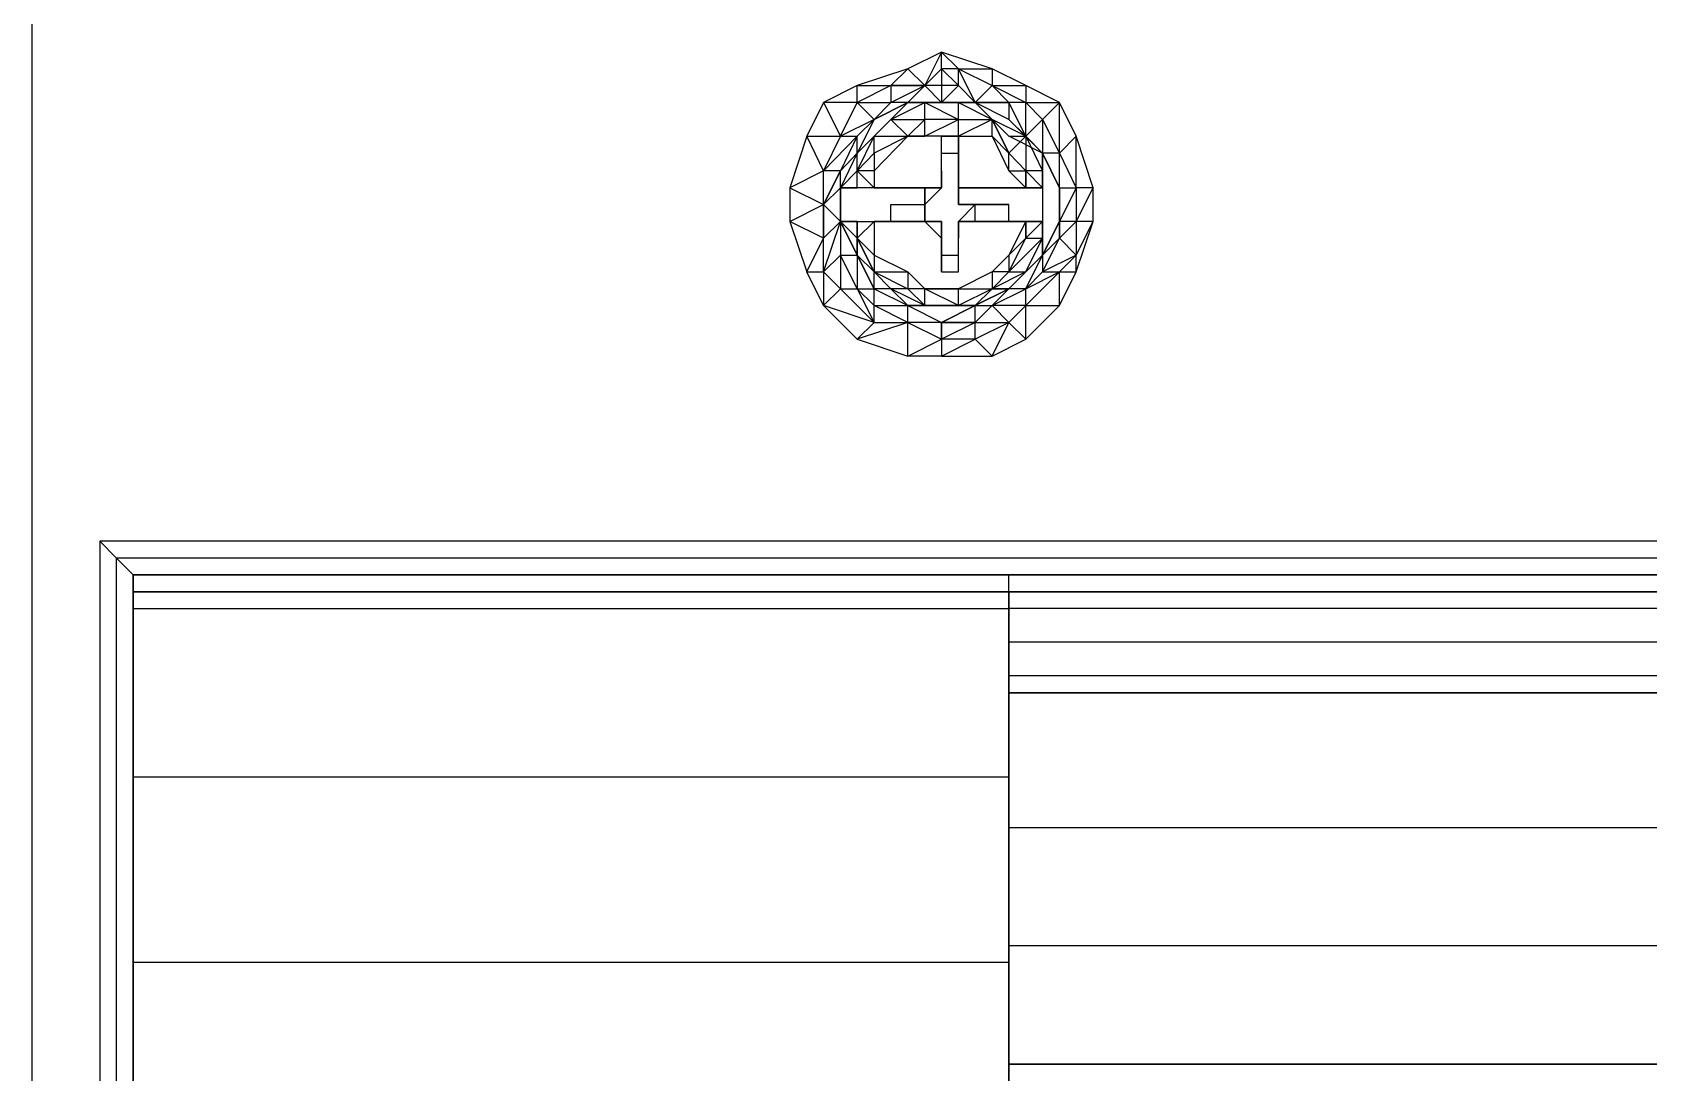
# Model space of a CAD drawing. Extents: x 0 to 75, y 0 to 130.
# Drawn here: x 0 to 44.04, y 76.47 to 104.82 of the extents above; entities that cross this region are included whole.
import ezdxf

# ---------------------------------------------------------------- set-up
doc = ezdxf.new("R2010")
doc.units = 0

# ---------------------------------------------------------------- blocks, each defined once
blk = doc.blocks.new('ezc100-1')
at = {"extrusion": (0, -2e-16, -1)}
for p, q in [((-23754.487, 27657.754), (-23754.487, 27740.903)), ((-23754.487, 27657.754), (-23754.487, 27740.903)), ((-23729.713, 27738.609), (-23730.63, 27738.15)), ((-23729.713, 27738.609), (-23730.171, 27737.692)), ((-23729.713, 27738.15), (-23729.713, 27738.609)), ((-23729.713, 27738.609), (-23729.254, 27738.15)), ((-23728.336, 27738.15), (-23729.713, 27738.609)), ((-23730.63, 27738.15), (-23732.007, 27737.692)), ((-23730.63, 27738.15), (-23731.089, 27737.692)), ((-23730.171, 27737.692), (-23730.63, 27738.15)), ((-23730.171, 27737.692), (-23729.713, 27738.15)), ((-23729.713, 27738.15), (-23730.171, 27737.692)), ((-23729.254, 27737.692), (-23729.713, 27738.15)), ((-23729.713, 27738.15), (-23729.713, 27737.692)), ((-23729.254, 27738.15), (-23729.713, 27738.15)), ((-23729.254, 27737.692), (-23729.254, 27738.15)), ((-23729.254, 27738.15), (-23728.336, 27738.15)), ((-23729.254, 27738.15), (-23728.336, 27737.692)), ((-23728.795, 27737.233), (-23729.254, 27738.15)), ((-23728.336, 27738.15), (-23728.336, 27737.692)), ((-23727.419, 27737.692), (-23728.336, 27738.15)), ((-23732.007, 27737.692), (-23732.924, 27737.233)), ((-23732.007, 27737.233), (-23732.007, 27737.692)), ((-23732.007, 27737.692), (-23731.089, 27737.692)), ((-23731.089, 27737.692), (-23732.007, 27737.233)), ((-23731.089, 27737.692), (-23730.171, 27737.692)), ((-23730.171, 27737.692), (-23731.089, 27737.692)), ((-23731.089, 27737.692), (-23731.089, 27737.233)), ((-23731.089, 27737.233), (-23730.171, 27737.692)), ((-23730.171, 27737.692), (-23730.63, 27737.233)), ((-23729.713, 27737.692), (-23730.171, 27737.692)), ((-23730.171, 27737.692), (-23729.713, 27737.233)), ((-23729.713, 27737.692), (-23729.713, 27737.233)), ((-23729.713, 27737.233), (-23729.254, 27737.692)), ((-23729.254, 27737.692), (-23729.713, 27737.692)), ((-23728.795, 27737.233), (-23729.254, 27737.692)), ((-23728.336, 27737.692), (-23728.795, 27737.233)), ((-23728.336, 27737.692), (-23727.419, 27737.692)), ((-23727.878, 27737.233), (-23728.336, 27737.692)), ((-23728.336, 27737.692), (-23727.419, 27737.233)), ((-23727.419, 27737.692), (-23727.419, 27737.233)), ((-23726.501, 27737.233), (-23727.419, 27737.692)), ((-23732.924, 27737.233), (-23733.383, 27736.315)), ((-23732.007, 27737.233), (-23732.924, 27737.233)), ((-23732.924, 27737.233), (-23732.465, 27736.315)), ((-23732.465, 27736.315), (-23732.007, 27737.233)), ((-23731.548, 27736.774), (-23732.007, 27737.233)), ((-23732.007, 27737.233), (-23731.089, 27737.233)), ((-23731.548, 27736.315), (-23730.63, 27737.233)), ((-23731.089, 27737.233), (-23731.548, 27736.774)), ((-23731.548, 27736.774), (-23730.63, 27737.233)), ((-23731.089, 27737.233), (-23731.548, 27736.774)), ((-23730.63, 27737.233), (-23731.548, 27736.774)), ((-23731.089, 27736.774), (-23730.171, 27737.233)), ((-23730.63, 27737.233), (-23731.089, 27736.774)), ((-23730.63, 27737.233), (-23731.089, 27736.774)), ((-23730.63, 27737.233), (-23731.089, 27737.233)), ((-23730.171, 27737.233), (-23730.63, 27737.233)), ((-23730.171, 27737.233), (-23730.63, 27737.233)), ((-23730.63, 27737.233), (-23729.713, 27737.233)), ((-23730.63, 27737.233), (-23729.713, 27737.233)), ((-23729.713, 27737.233), (-23730.63, 27737.233)), ((-23730.171, 27737.233), (-23729.254, 27736.774)), ((-23730.171, 27736.774), (-23730.171, 27737.233)), ((-23729.713, 27737.233), (-23730.171, 27737.233)), ((-23730.171, 27737.233), (-23729.254, 27737.233)), ((-23729.713, 27737.233), (-23730.171, 27737.233)), ((-23729.254, 27737.233), (-23729.713, 27737.233)), ((-23728.795, 27737.233), (-23729.713, 27737.233)), ((-23729.713, 27737.233), (-23729.254, 27737.233)), ((-23729.713, 27737.233), (-23728.795, 27737.233)), ((-23729.713, 27737.233), (-23728.795, 27737.233)), ((-23728.795, 27737.233), (-23729.713, 27737.233)), ((-23729.713, 27737.233), (-23729.713, 27737.233)), ((-23729.254, 27736.774), (-23729.254, 27737.233)), ((-23729.254, 27737.233), (-23728.336, 27736.774)), ((-23728.795, 27737.233), (-23729.254, 27737.233)), ((-23729.254, 27737.233), (-23728.336, 27736.774)), ((-23729.254, 27737.233), (-23728.795, 27737.233)), ((-23728.336, 27736.774), (-23728.795, 27737.233)), ((-23728.336, 27736.774), (-23728.795, 27737.233)), ((-23728.795, 27737.233), (-23727.878, 27736.315)), ((-23727.878, 27736.774), (-23728.795, 27737.233)), ((-23727.878, 27736.774), (-23728.795, 27737.233)), ((-23728.795, 27737.233), (-23727.878, 27737.233)), ((-23727.878, 27737.233), (-23728.795, 27737.233)), ((-23727.419, 27736.315), (-23727.878, 27737.233)), ((-23727.419, 27737.233), (-23727.878, 27737.233)), ((-23727.878, 27737.233), (-23727.878, 27736.774)), ((-23727.419, 27737.233), (-23726.501, 27737.233)), ((-23727.419, 27736.315), (-23727.419, 27737.233)), ((-23727.419, 27737.233), (-23726.96, 27736.774)), ((-23726.501, 27737.233), (-23726.96, 27736.774)), ((-23726.501, 27735.856), (-23726.501, 27737.233)), ((-23726.042, 27736.315), (-23726.501, 27737.233)), ((-23731.548, 27736.774), (-23732.465, 27736.315)), ((-23731.548, 27736.774), (-23732.007, 27735.856)), ((-23732.007, 27736.315), (-23731.548, 27736.774)), ((-23731.548, 27736.774), (-23732.007, 27735.856)), ((-23731.548, 27736.315), (-23731.089, 27736.774)), ((-23731.089, 27736.774), (-23731.548, 27736.315)), ((-23731.548, 27736.315), (-23731.089, 27736.774)), ((-23730.63, 27736.315), (-23731.089, 27736.774)), ((-23731.089, 27736.774), (-23730.171, 27736.774)), ((-23730.171, 27736.774), (-23730.63, 27736.315)), ((-23730.171, 27736.315), (-23730.171, 27736.774)), ((-23730.171, 27736.315), (-23729.254, 27736.774)), ((-23729.254, 27736.774), (-23730.171, 27736.774)), ((-23729.254, 27736.774), (-23728.336, 27736.774)), ((-23729.254, 27736.315), (-23729.254, 27736.774)), ((-23728.336, 27736.774), (-23729.254, 27736.315)), ((-23727.419, 27736.315), (-23728.336, 27736.774)), ((-23728.336, 27736.774), (-23727.878, 27736.315)), ((-23728.336, 27736.315), (-23728.336, 27736.774)), ((-23728.336, 27736.774), (-23727.878, 27735.856)), ((-23727.878, 27735.856), (-23728.336, 27736.774)), ((-23727.878, 27736.315), (-23728.336, 27736.774)), ((-23726.96, 27735.856), (-23727.878, 27736.774)), ((-23726.96, 27735.856), (-23727.878, 27736.774)), ((-23727.878, 27736.774), (-23727.419, 27736.315)), ((-23726.96, 27736.774), (-23727.419, 27736.315)), ((-23726.96, 27736.774), (-23726.501, 27735.856)), ((-23726.96, 27736.774), (-23726.96, 27735.856)), ((-23733.383, 27736.315), (-23733.842, 27734.912)), ((-23732.924, 27735.371), (-23733.383, 27736.315)), ((-23733.383, 27736.315), (-23732.465, 27736.315)), ((-23732.465, 27736.315), (-23732.924, 27735.371)), ((-23732.924, 27735.371), (-23732.007, 27736.315)), ((-23732.007, 27736.315), (-23732.465, 27735.371)), ((-23732.465, 27736.315), (-23732.465, 27736.315)), ((-23732.465, 27736.315), (-23732.007, 27736.315)), ((-23732.007, 27735.371), (-23731.548, 27736.315)), ((-23731.548, 27736.315), (-23732.007, 27735.856)), ((-23732.007, 27735.856), (-23731.548, 27736.315)), ((-23732.007, 27735.856), (-23732.007, 27736.315)), ((-23730.63, 27736.315), (-23731.548, 27735.856)), ((-23731.548, 27735.856), (-23731.548, 27736.315)), ((-23731.548, 27736.315), (-23730.63, 27736.315)), ((-23730.63, 27736.315), (-23731.548, 27735.371)), ((-23730.63, 27736.315), (-23730.171, 27736.315)), ((-23730.171, 27736.315), (-23730.63, 27736.315)), ((-23729.254, 27736.315), (-23730.171, 27736.315)), ((-23729.713, 27735.856), (-23729.713, 27736.315)), ((-23729.713, 27735.371), (-23729.713, 27736.315)), ((-23729.713, 27736.315), (-23729.254, 27736.315)), ((-23729.254, 27736.315), (-23729.254, 27735.371)), ((-23729.254, 27735.856), (-23729.254, 27736.315)), ((-23729.254, 27736.315), (-23728.336, 27736.315)), ((-23727.878, 27735.856), (-23728.336, 27736.315)), ((-23728.336, 27736.315), (-23727.878, 27735.371)), ((-23727.878, 27735.856), (-23727.419, 27736.315)), ((-23727.878, 27736.315), (-23727.419, 27736.315)), ((-23726.96, 27735.856), (-23727.878, 27736.315)), ((-23727.878, 27736.315), (-23727.419, 27736.315)), ((-23727.419, 27736.315), (-23727.419, 27735.371)), ((-23726.96, 27735.856), (-23727.419, 27736.315)), ((-23727.419, 27736.315), (-23726.96, 27735.371)), ((-23727.419, 27736.315), (-23726.96, 27735.856)), ((-23727.419, 27736.315), (-23726.96, 27735.856)), ((-23726.96, 27735.856), (-23727.419, 27736.315)), ((-23726.042, 27736.315), (-23726.501, 27735.856)), ((-23726.042, 27734.912), (-23726.042, 27736.315)), ((-23725.584, 27734.912), (-23726.042, 27736.315)), ((-23732.007, 27735.856), (-23732.465, 27734.912)), ((-23732.007, 27735.856), (-23732.465, 27734.912)), ((-23732.007, 27735.856), (-23732.465, 27734.912)), ((-23732.465, 27735.371), (-23732.007, 27735.856)), ((-23732.007, 27735.856), (-23732.465, 27734.912)), ((-23732.007, 27735.371), (-23731.548, 27735.856)), ((-23732.007, 27735.371), (-23732.007, 27735.856)), ((-23731.548, 27735.856), (-23732.007, 27735.371)), ((-23732.007, 27735.371), (-23732.007, 27735.856)), ((-23732.007, 27735.856), (-23732.007, 27735.856)), ((-23731.548, 27735.856), (-23731.548, 27735.371)), ((-23729.713, 27734.912), (-23729.713, 27735.856)), ((-23729.713, 27735.856), (-23729.254, 27735.856)), ((-23729.254, 27734.912), (-23729.254, 27735.856)), ((-23727.878, 27735.371), (-23727.878, 27735.856)), ((-23727.419, 27735.371), (-23727.878, 27735.856)), ((-23726.96, 27735.371), (-23726.96, 27735.856)), ((-23726.96, 27735.856), (-23726.96, 27734.912)), ((-23726.96, 27735.371), (-23726.96, 27735.856)), ((-23726.501, 27734.912), (-23726.96, 27735.856)), ((-23726.501, 27735.856), (-23726.96, 27735.856)), ((-23726.96, 27735.856), (-23726.501, 27734.912)), ((-23726.501, 27734.912), (-23726.96, 27735.856)), ((-23726.96, 27735.856), (-23726.501, 27734.912)), ((-23726.501, 27734.912), (-23726.501, 27735.856)), ((-23726.501, 27735.856), (-23726.042, 27734.912)), ((-23732.924, 27735.371), (-23733.842, 27734.912)), ((-23732.924, 27734.453), (-23732.924, 27735.371)), ((-23732.924, 27734.453), (-23732.465, 27735.371)), ((-23732.465, 27735.371), (-23732.924, 27734.453)), ((-23732.465, 27735.371), (-23732.924, 27735.371)), ((-23732.007, 27735.371), (-23732.465, 27734.912)), ((-23732.465, 27734.912), (-23732.007, 27735.371)), ((-23732.465, 27734.912), (-23732.465, 27735.371)), ((-23731.548, 27735.371), (-23732.007, 27735.371)), ((-23732.007, 27735.371), (-23731.548, 27734.912)), ((-23732.007, 27734.912), (-23732.007, 27735.371)), ((-23731.548, 27735.371), (-23731.548, 27734.912)), ((-23729.713, 27735.371), (-23729.713, 27734.912)), ((-23729.713, 27734.912), (-23729.713, 27735.371)), ((-23729.254, 27734.912), (-23729.254, 27735.371)), ((-23729.254, 27735.371), (-23729.254, 27734.912)), ((-23727.419, 27734.912), (-23727.878, 27735.371)), ((-23727.878, 27735.371), (-23727.419, 27735.371)), ((-23727.419, 27735.371), (-23727.419, 27734.912)), ((-23727.419, 27734.912), (-23727.419, 27735.371)), ((-23726.96, 27735.371), (-23727.419, 27735.371)), ((-23727.419, 27735.371), (-23726.96, 27734.912)), ((-23726.96, 27734.912), (-23726.96, 27735.371)), ((-23726.96, 27735.371), (-23726.96, 27734.912)), ((-23726.96, 27734.912), (-23726.96, 27735.371)), ((-23726.96, 27734.912), (-23726.96, 27735.371)), ((-23726.96, 27735.371), (-23726.96, 27734.912)), ((-23733.842, 27734.912), (-23732.924, 27734.453)), ((-23733.842, 27734.912), (-23733.842, 27733.994)), ((-23732.465, 27734.912), (-23732.924, 27734.453)), ((-23732.465, 27734.912), (-23732.007, 27734.912)), ((-23732.007, 27734.912), (-23732.465, 27734.912)), ((-23732.465, 27734.912), (-23732.465, 27734.453)), ((-23732.465, 27733.994), (-23732.465, 27734.912)), ((-23732.465, 27734.912), (-23732.465, 27733.994)), ((-23731.548, 27734.912), (-23732.007, 27734.912)), ((-23731.548, 27734.912), (-23732.007, 27734.912)), ((-23731.548, 27734.912), (-23730.171, 27734.912)), ((-23730.171, 27734.912), (-23731.548, 27734.912)), ((-23730.171, 27734.453), (-23729.713, 27734.912)), ((-23729.713, 27734.912), (-23730.171, 27734.912)), ((-23730.171, 27734.912), (-23730.171, 27734.453)), ((-23730.171, 27734.453), (-23729.713, 27734.912)), ((-23730.171, 27734.912), (-23729.713, 27734.912)), ((-23730.171, 27734.453), (-23730.171, 27734.912)), ((-23730.171, 27734.912), (-23729.713, 27734.912)), ((-23729.713, 27734.912), (-23730.171, 27734.912)), ((-23727.419, 27734.912), (-23729.254, 27734.912)), ((-23729.254, 27734.453), (-23729.254, 27734.912)), ((-23729.254, 27734.912), (-23729.254, 27734.453)), ((-23729.254, 27734.912), (-23727.419, 27734.912)), ((-23729.254, 27734.453), (-23729.254, 27734.912)), ((-23729.254, 27734.912), (-23729.254, 27734.453)), ((-23727.419, 27734.912), (-23726.96, 27734.912)), ((-23726.96, 27734.912), (-23727.419, 27734.912)), ((-23726.96, 27734.912), (-23726.96, 27734.453)), ((-23726.501, 27733.994), (-23726.501, 27734.912)), ((-23726.501, 27734.912), (-23726.501, 27733.994)), ((-23726.501, 27733.994), (-23726.501, 27734.912)), ((-23726.501, 27734.912), (-23726.501, 27733.994)), ((-23726.501, 27733.994), (-23726.501, 27734.912)), ((-23726.501, 27734.912), (-23726.501, 27734.912)), ((-23726.501, 27734.912), (-23726.501, 27733.994)), ((-23726.501, 27733.994), (-23726.501, 27734.912)), ((-23726.501, 27734.912), (-23726.042, 27734.912)), ((-23726.042, 27734.912), (-23726.501, 27733.994)), ((-23726.501, 27733.994), (-23726.501, 27734.912)), ((-23726.501, 27734.912), (-23726.501, 27734.912)), ((-23725.584, 27734.912), (-23726.042, 27734.912)), ((-23726.042, 27734.912), (-23726.042, 27733.994)), ((-23726.042, 27733.994), (-23725.584, 27734.912)), ((-23725.584, 27734.912), (-23725.584, 27734.912)), ((-23725.584, 27733.994), (-23725.584, 27734.912)), ((-23733.842, 27733.994), (-23732.924, 27734.453)), ((-23732.924, 27734.453), (-23732.924, 27733.536)), ((-23732.924, 27733.536), (-23732.924, 27734.453)), ((-23732.924, 27734.453), (-23732.465, 27733.994)), ((-23732.465, 27733.994), (-23732.924, 27734.453)), ((-23732.924, 27734.453), (-23732.924, 27734.453)), ((-23732.465, 27734.453), (-23732.465, 27733.994)), ((-23731.089, 27734.453), (-23730.171, 27734.453)), ((-23731.089, 27733.994), (-23731.089, 27734.453)), ((-23731.089, 27734.453), (-23730.171, 27734.453)), ((-23731.089, 27733.994), (-23731.089, 27734.453)), ((-23731.089, 27734.453), (-23730.171, 27734.453)), ((-23730.171, 27734.453), (-23730.171, 27733.994)), ((-23730.171, 27733.994), (-23730.171, 27734.453)), ((-23730.171, 27734.453), (-23730.171, 27733.994)), ((-23728.795, 27734.453), (-23729.254, 27734.453)), ((-23728.795, 27734.453), (-23729.254, 27734.453)), ((-23729.254, 27734.453), (-23728.795, 27734.453)), ((-23729.254, 27733.994), (-23728.795, 27734.453)), ((-23729.254, 27733.994), (-23728.795, 27734.453)), ((-23728.795, 27733.994), (-23728.795, 27734.453)), ((-23728.795, 27734.453), (-23727.878, 27734.453)), ((-23727.878, 27734.453), (-23728.795, 27734.453)), ((-23728.795, 27734.453), (-23728.795, 27734.453)), ((-23727.878, 27734.453), (-23728.795, 27734.453)), ((-23727.878, 27733.994), (-23727.878, 27734.453)), ((-23727.878, 27733.994), (-23727.878, 27734.453)), ((-23726.96, 27734.453), (-23726.96, 27733.994)), ((-23732.924, 27733.536), (-23733.842, 27733.994)), ((-23733.842, 27733.994), (-23733.383, 27732.618)), ((-23732.924, 27733.536), (-23732.465, 27733.994)), ((-23732.924, 27732.618), (-23732.465, 27733.994)), ((-23732.465, 27733.994), (-23732.007, 27733.994)), ((-23732.007, 27733.994), (-23732.465, 27733.994)), ((-23732.465, 27733.994), (-23732.007, 27733.536)), ((-23732.465, 27733.994), (-23732.007, 27733.536)), ((-23732.007, 27733.536), (-23732.465, 27733.994)), ((-23732.007, 27733.536), (-23732.465, 27733.994)), ((-23732.465, 27733.994), (-23732.007, 27733.077)), ((-23732.007, 27733.077), (-23732.465, 27733.994)), ((-23732.465, 27733.994), (-23732.465, 27733.077)), ((-23732.465, 27733.994), (-23732.007, 27733.077)), ((-23732.007, 27733.994), (-23731.548, 27733.994)), ((-23732.007, 27733.994), (-23732.007, 27733.536)), ((-23732.007, 27733.536), (-23732.007, 27733.994)), ((-23732.007, 27733.994), (-23732.007, 27733.994)), ((-23732.007, 27733.994), (-23731.548, 27733.994)), ((-23731.548, 27733.994), (-23732.007, 27733.536)), ((-23732.007, 27733.536), (-23732.007, 27733.994)), ((-23731.548, 27733.994), (-23730.171, 27733.994)), ((-23730.171, 27733.994), (-23731.548, 27733.994)), ((-23731.548, 27733.994), (-23731.548, 27733.077)), ((-23730.171, 27733.994), (-23731.089, 27733.994)), ((-23730.171, 27733.994), (-23729.713, 27733.994)), ((-23730.171, 27733.994), (-23730.171, 27733.994)), ((-23730.171, 27733.994), (-23729.713, 27733.994)), ((-23729.713, 27733.994), (-23730.171, 27733.994)), ((-23729.713, 27733.994), (-23730.171, 27733.994)), ((-23730.171, 27733.994), (-23729.713, 27733.994)), ((-23729.713, 27733.994), (-23730.171, 27733.994)), ((-23730.171, 27733.994), (-23729.713, 27733.536)), ((-23729.713, 27733.994), (-23730.171, 27733.994)), ((-23729.713, 27733.994), (-23729.713, 27733.077)), ((-23729.713, 27733.536), (-23729.713, 27733.994)), ((-23729.713, 27733.994), (-23729.713, 27733.536)), ((-23729.713, 27733.536), (-23729.713, 27733.994)), ((-23729.713, 27733.994), (-23729.713, 27733.994)), ((-23729.254, 27733.536), (-23729.254, 27733.994)), ((-23729.254, 27733.994), (-23729.254, 27733.536)), ((-23729.254, 27733.536), (-23729.254, 27733.994)), ((-23729.254, 27733.994), (-23729.254, 27733.536)), ((-23729.254, 27733.077), (-23729.254, 27733.994)), ((-23729.254, 27733.536), (-23729.254, 27733.994)), ((-23729.254, 27733.994), (-23727.419, 27733.994)), ((-23727.419, 27733.994), (-23729.254, 27733.994)), ((-23729.254, 27733.994), (-23728.795, 27733.994)), ((-23728.795, 27733.994), (-23727.878, 27733.994)), ((-23727.419, 27733.994), (-23727.878, 27733.077)), ((-23727.419, 27733.994), (-23727.419, 27733.536)), ((-23727.419, 27733.536), (-23727.419, 27733.994)), ((-23727.419, 27733.994), (-23726.96, 27733.994)), ((-23726.96, 27733.994), (-23727.419, 27733.994)), ((-23726.96, 27733.994), (-23727.419, 27733.536)), ((-23726.96, 27733.994), (-23726.96, 27733.077)), ((-23726.96, 27733.536), (-23726.96, 27733.994)), ((-23726.96, 27733.536), (-23726.96, 27733.994)), ((-23726.96, 27733.994), (-23726.96, 27733.077)), ((-23726.96, 27733.077), (-23726.501, 27733.994)), ((-23726.501, 27733.994), (-23726.96, 27733.077)), ((-23726.501, 27733.536), (-23726.501, 27733.994)), ((-23726.042, 27733.994), (-23726.501, 27733.994)), ((-23726.501, 27733.994), (-23726.501, 27733.536)), ((-23726.501, 27733.536), (-23726.042, 27733.994)), ((-23726.042, 27733.994), (-23726.042, 27733.994)), ((-23725.584, 27733.994), (-23726.042, 27733.994)), ((-23726.042, 27733.994), (-23726.042, 27733.077)), ((-23726.042, 27733.077), (-23725.584, 27733.994)), ((-23726.042, 27732.618), (-23725.584, 27733.994)), ((-23725.584, 27733.994), (-23725.584, 27733.994)), ((-23733.383, 27732.618), (-23732.924, 27733.536)), ((-23732.924, 27732.618), (-23732.924, 27733.536)), ((-23732.007, 27733.536), (-23732.007, 27733.077)), ((-23731.548, 27732.618), (-23732.007, 27733.536)), ((-23732.007, 27733.536), (-23731.548, 27732.618)), ((-23731.548, 27732.618), (-23732.007, 27733.536)), ((-23732.007, 27733.536), (-23731.548, 27733.077)), ((-23732.007, 27733.077), (-23732.007, 27733.536)), ((-23729.713, 27732.618), (-23729.713, 27733.536)), ((-23729.254, 27733.536), (-23729.254, 27733.536)), ((-23729.254, 27732.618), (-23729.254, 27733.536)), ((-23727.419, 27733.536), (-23727.878, 27733.077)), ((-23727.878, 27732.618), (-23727.419, 27733.536)), ((-23726.96, 27733.536), (-23727.878, 27732.618)), ((-23727.419, 27732.618), (-23726.96, 27733.536)), ((-23727.419, 27733.536), (-23726.96, 27733.536)), ((-23726.96, 27733.077), (-23726.96, 27733.536)), ((-23726.96, 27733.077), (-23726.96, 27733.536)), ((-23726.501, 27733.536), (-23726.96, 27733.077)), ((-23726.96, 27732.618), (-23726.501, 27733.536)), ((-23726.042, 27733.077), (-23726.501, 27733.536)), ((-23732.465, 27733.077), (-23732.924, 27732.618)), ((-23732.007, 27732.159), (-23732.465, 27733.077)), ((-23732.465, 27733.077), (-23732.007, 27733.077)), ((-23732.465, 27733.077), (-23732.465, 27732.159)), ((-23732.007, 27733.077), (-23731.548, 27732.618)), ((-23732.007, 27733.077), (-23732.007, 27733.077)), ((-23731.548, 27732.618), (-23732.007, 27733.077)), ((-23732.007, 27733.077), (-23731.548, 27732.159)), ((-23731.548, 27732.159), (-23732.007, 27733.077)), ((-23732.007, 27733.077), (-23732.007, 27732.159)), ((-23732.007, 27733.077), (-23731.548, 27732.159)), ((-23731.548, 27733.077), (-23730.63, 27732.618)), ((-23731.548, 27733.077), (-23731.548, 27732.618)), ((-23729.713, 27733.077), (-23729.254, 27733.077)), ((-23729.713, 27733.077), (-23729.713, 27732.618)), ((-23729.254, 27732.618), (-23729.254, 27733.077)), ((-23727.878, 27733.077), (-23728.336, 27732.618)), ((-23727.878, 27733.077), (-23727.878, 27732.618)), ((-23727.878, 27732.159), (-23726.96, 27733.077)), ((-23726.96, 27733.077), (-23727.878, 27732.159)), ((-23727.878, 27732.159), (-23726.96, 27733.077)), ((-23726.96, 27733.077), (-23727.419, 27732.618)), ((-23726.96, 27733.077), (-23727.419, 27732.618)), ((-23727.419, 27732.159), (-23726.96, 27733.077)), ((-23726.96, 27733.077), (-23726.96, 27733.077)), ((-23726.96, 27733.077), (-23726.96, 27732.618)), ((-23726.042, 27733.077), (-23726.96, 27732.618)), ((-23726.501, 27732.618), (-23726.042, 27733.077)), ((-23726.042, 27732.618), (-23726.042, 27733.077)), ((-23732.924, 27731.7), (-23733.383, 27732.618)), ((-23733.383, 27732.618), (-23732.924, 27732.618)), ((-23732.924, 27732.618), (-23732.924, 27731.7)), ((-23732.465, 27732.159), (-23732.924, 27732.618)), ((-23731.548, 27732.159), (-23731.548, 27732.618)), ((-23731.548, 27732.618), (-23731.089, 27732.159)), ((-23731.089, 27732.159), (-23731.548, 27732.618)), ((-23731.548, 27732.618), (-23730.63, 27732.159)), ((-23731.548, 27732.618), (-23730.63, 27732.618)), ((-23731.548, 27732.159), (-23731.548, 27732.618)), ((-23730.63, 27732.618), (-23730.171, 27732.159)), ((-23730.63, 27732.618), (-23730.63, 27732.159)), ((-23729.713, 27732.618), (-23729.254, 27732.618)), ((-23728.336, 27732.618), (-23729.254, 27732.159)), ((-23728.336, 27732.159), (-23727.878, 27732.618)), ((-23727.878, 27732.618), (-23728.336, 27732.618)), ((-23728.336, 27732.618), (-23728.336, 27732.159)), ((-23727.419, 27732.618), (-23728.336, 27732.159)), ((-23727.878, 27732.159), (-23727.419, 27732.618)), ((-23727.878, 27732.618), (-23727.419, 27732.618)), ((-23727.419, 27732.618), (-23727.878, 27732.159)), ((-23726.96, 27732.618), (-23727.419, 27732.159)), ((-23727.419, 27732.159), (-23726.501, 27732.618)), ((-23726.501, 27732.618), (-23727.419, 27731.7)), ((-23726.96, 27732.618), (-23726.501, 27732.618)), ((-23726.501, 27731.7), (-23726.501, 27732.618)), ((-23726.501, 27732.618), (-23726.042, 27732.618)), ((-23726.501, 27731.7), (-23726.042, 27732.618)), ((-23732.924, 27731.7), (-23732.465, 27732.159)), ((-23732.465, 27732.159), (-23732.007, 27732.159)), ((-23732.465, 27732.159), (-23731.548, 27731.242)), ((-23731.548, 27731.7), (-23732.007, 27732.159)), ((-23732.007, 27732.159), (-23731.548, 27732.159)), ((-23732.007, 27732.159), (-23731.548, 27731.242)), ((-23731.089, 27732.159), (-23731.548, 27732.159)), ((-23731.548, 27732.159), (-23731.548, 27732.159)), ((-23731.089, 27732.159), (-23731.548, 27732.159)), ((-23731.548, 27732.159), (-23730.63, 27731.7)), ((-23731.548, 27731.7), (-23731.548, 27732.159)), ((-23731.548, 27732.159), (-23730.63, 27731.7)), ((-23731.548, 27732.159), (-23730.63, 27731.7)), ((-23730.171, 27731.7), (-23731.089, 27732.159)), ((-23730.63, 27732.159), (-23731.089, 27732.159)), ((-23731.089, 27732.159), (-23730.63, 27731.7)), ((-23730.63, 27731.7), (-23731.089, 27732.159)), ((-23730.171, 27732.159), (-23730.63, 27732.159)), ((-23730.63, 27732.159), (-23730.171, 27731.7)), ((-23730.171, 27731.7), (-23730.171, 27732.159)), ((-23730.171, 27732.159), (-23729.254, 27732.159)), ((-23729.254, 27732.159), (-23730.171, 27732.159)), ((-23729.254, 27731.7), (-23730.171, 27732.159)), ((-23730.171, 27732.159), (-23729.254, 27732.159)), ((-23729.254, 27732.159), (-23728.336, 27732.159)), ((-23729.254, 27731.7), (-23729.254, 27732.159)), ((-23729.254, 27732.159), (-23728.336, 27732.159)), ((-23728.336, 27732.159), (-23729.254, 27731.7)), ((-23728.336, 27732.159), (-23728.795, 27731.7)), ((-23728.336, 27732.159), (-23728.795, 27731.7)), ((-23728.795, 27731.7), (-23727.878, 27732.159)), ((-23728.795, 27731.7), (-23727.878, 27732.159)), ((-23727.878, 27732.159), (-23728.795, 27731.7)), ((-23728.336, 27732.159), (-23727.878, 27732.159)), ((-23727.878, 27732.159), (-23728.336, 27732.159)), ((-23727.878, 27732.159), (-23728.336, 27731.7)), ((-23728.336, 27731.7), (-23727.419, 27732.159)), ((-23727.878, 27732.159), (-23727.878, 27732.159)), ((-23727.419, 27732.159), (-23727.878, 27732.159)), ((-23727.419, 27731.7), (-23727.419, 27732.159)), ((-23731.548, 27731.242), (-23732.924, 27731.7)), ((-23732.924, 27731.7), (-23732.007, 27730.783)), ((-23731.548, 27731.242), (-23731.548, 27731.7)), ((-23730.63, 27731.242), (-23731.548, 27731.7)), ((-23730.63, 27731.242), (-23731.548, 27731.7)), ((-23731.548, 27731.7), (-23730.63, 27731.7)), ((-23730.63, 27731.7), (-23730.171, 27731.7)), ((-23730.63, 27731.7), (-23730.63, 27731.7)), ((-23730.171, 27731.7), (-23730.63, 27731.7)), ((-23730.63, 27731.7), (-23729.713, 27731.7)), ((-23730.63, 27731.7), (-23729.713, 27731.242)), ((-23730.63, 27731.242), (-23730.63, 27731.7)), ((-23730.63, 27731.7), (-23729.713, 27731.242)), ((-23729.713, 27731.7), (-23730.171, 27731.7)), ((-23730.171, 27731.7), (-23729.254, 27731.7)), ((-23729.713, 27731.7), (-23730.171, 27731.7)), ((-23729.254, 27731.7), (-23729.713, 27731.7)), ((-23729.713, 27731.7), (-23729.713, 27731.7)), ((-23729.254, 27731.7), (-23729.713, 27731.7)), ((-23729.713, 27731.7), (-23728.795, 27731.7)), ((-23728.795, 27731.7), (-23729.713, 27731.242)), ((-23729.713, 27731.242), (-23728.795, 27731.7)), ((-23728.795, 27731.7), (-23729.254, 27731.7)), ((-23728.795, 27731.7), (-23729.254, 27731.7)), ((-23728.795, 27731.7), (-23728.795, 27731.7)), ((-23728.795, 27731.242), (-23728.795, 27731.7)), ((-23728.795, 27731.7), (-23728.336, 27731.7)), ((-23728.336, 27731.7), (-23728.795, 27731.242)), ((-23727.419, 27731.7), (-23728.336, 27731.7)), ((-23728.336, 27731.7), (-23727.878, 27731.242)), ((-23727.878, 27731.242), (-23727.419, 27731.7)), ((-23727.419, 27730.783), (-23727.419, 27731.7)), ((-23727.419, 27731.7), (-23726.501, 27731.7)), ((-23727.419, 27730.783), (-23726.501, 27731.7)), ((-23732.007, 27730.783), (-23731.548, 27731.242)), ((-23730.63, 27731.242), (-23732.007, 27730.783)), ((-23731.548, 27731.242), (-23730.63, 27731.242)), ((-23730.63, 27730.324), (-23730.63, 27731.242)), ((-23730.63, 27731.242), (-23729.713, 27730.783)), ((-23729.713, 27731.242), (-23730.63, 27731.242)), ((-23729.713, 27731.242), (-23730.63, 27731.242)), ((-23730.63, 27731.242), (-23730.63, 27731.242)), ((-23728.795, 27731.242), (-23729.713, 27731.242)), ((-23729.713, 27730.783), (-23729.713, 27731.242)), ((-23729.713, 27731.242), (-23728.795, 27731.242)), ((-23728.795, 27731.242), (-23729.713, 27730.783)), ((-23729.713, 27730.783), (-23729.713, 27731.242)), ((-23729.713, 27731.242), (-23729.713, 27730.783)), ((-23728.795, 27730.783), (-23728.795, 27731.242)), ((-23728.795, 27731.242), (-23727.878, 27731.242)), ((-23727.878, 27731.242), (-23728.795, 27730.783)), ((-23728.336, 27730.324), (-23727.878, 27731.242)), ((-23727.878, 27731.242), (-23727.419, 27730.783)), ((-23732.007, 27730.783), (-23730.63, 27730.324)), ((-23730.63, 27730.324), (-23729.713, 27730.783)), ((-23728.795, 27730.783), (-23729.713, 27730.783)), ((-23729.713, 27730.783), (-23729.713, 27730.324)), ((-23729.713, 27730.324), (-23728.795, 27730.783)), ((-23729.713, 27730.783), (-23729.713, 27730.324)), ((-23728.795, 27730.783), (-23728.336, 27730.324)), ((-23728.336, 27730.324), (-23727.419, 27730.783)), ((-23729.713, 27730.324), (-23730.63, 27730.324)), ((-23729.713, 27730.324), (-23728.336, 27730.324)), ((-23752.193, 27724.819), (-23752.652, 27725.277)), ((-23752.652, 27725.277), (-23752.652, 27672.921)), ((-23681.513, 27725.277), (-23752.652, 27725.277)), ((-23751.735, 27724.36), (-23752.193, 27724.819)), ((-23681.971, 27724.819), (-23752.193, 27724.819)), ((-23752.193, 27673.38), (-23752.193, 27724.819)), ((-23751.735, 27724.36), (-23727.878, 27724.36)), ((-23751.735, 27723.901), (-23751.735, 27724.36)), ((-23682.43, 27724.36), (-23751.735, 27724.36)), ((-23751.735, 27724.36), (-23682.43, 27724.36)), ((-23727.878, 27724.36), (-23751.735, 27724.36)), ((-23751.735, 27724.36), (-23682.43, 27724.36)), ((-23682.43, 27724.36), (-23751.735, 27724.36)), ((-23751.735, 27723.901), (-23751.735, 27724.36)), ((-23751.735, 27724.36), (-23751.735, 27674.297)), ((-23751.735, 27674.297), (-23751.735, 27724.36)), ((-23751.735, 27724.36), (-23751.735, 27673.839)), ((-23727.878, 27723.901), (-23727.878, 27724.36)), ((-23727.878, 27724.36), (-23706.314, 27724.36)), ((-23727.878, 27723.901), (-23727.878, 27724.36)), ((-23727.878, 27723.901), (-23727.878, 27724.36)), ((-23727.878, 27724.36), (-23706.314, 27724.36)), ((-23751.735, 27723.901), (-23727.878, 27723.901)), ((-23751.735, 27723.901), (-23751.735, 27723.442)), ((-23727.878, 27723.901), (-23751.735, 27723.901)), ((-23751.735, 27723.901), (-23727.878, 27723.901)), ((-23751.735, 27723.442), (-23751.735, 27723.901)), ((-23706.314, 27723.901), (-23727.878, 27723.901)), ((-23727.878, 27723.901), (-23727.878, 27723.442)), ((-23727.878, 27723.442), (-23727.878, 27723.901)), ((-23727.878, 27723.442), (-23727.878, 27723.901)), ((-23706.314, 27723.901), (-23727.878, 27723.901)), ((-23727.878, 27723.901), (-23706.314, 27723.901)), ((-23727.878, 27723.901), (-23727.878, 27723.442)), ((-23751.735, 27723.442), (-23727.878, 27723.442)), ((-23751.735, 27718.854), (-23751.735, 27723.442)), ((-23751.735, 27723.442), (-23751.735, 27718.854)), ((-23727.878, 27723.442), (-23727.878, 27722.525)), ((-23706.314, 27723.442), (-23727.878, 27723.442)), ((-23727.878, 27722.525), (-23727.878, 27723.442)), ((-23727.878, 27718.854), (-23727.878, 27723.442)), ((-23727.878, 27723.442), (-23727.878, 27718.854)), ((-23706.314, 27722.525), (-23727.878, 27722.525)), ((-23727.878, 27722.525), (-23727.878, 27721.607)), ((-23727.878, 27721.607), (-23727.878, 27722.525)), ((-23727.878, 27721.607), (-23727.878, 27721.148)), ((-23706.314, 27721.607), (-23727.878, 27721.607)), ((-23727.878, 27721.148), (-23727.878, 27721.607)), ((-23706.314, 27721.148), (-23727.878, 27721.148)), ((-23727.878, 27721.148), (-23727.878, 27717.478)), ((-23727.878, 27721.148), (-23706.314, 27721.148)), ((-23727.878, 27717.478), (-23727.878, 27721.148)), ((-23727.878, 27718.854), (-23751.735, 27718.854)), ((-23751.735, 27718.854), (-23751.735, 27713.807)), ((-23751.735, 27713.807), (-23751.735, 27718.854)), ((-23727.878, 27718.854), (-23727.878, 27713.807)), ((-23727.878, 27718.854), (-23727.878, 27718.854)), ((-23727.878, 27713.807), (-23727.878, 27718.854)), ((-23727.878, 27717.478), (-23706.314, 27717.478)), ((-23727.878, 27714.266), (-23727.878, 27717.478)), ((-23727.878, 27714.266), (-23727.878, 27717.478)), ((-23727.878, 27711.028), (-23727.878, 27714.266)), ((-23727.878, 27714.266), (-23706.314, 27714.266)), ((-23727.878, 27711.028), (-23727.878, 27714.266)), ((-23751.735, 27709.193), (-23751.735, 27713.807)), ((-23751.735, 27713.807), (-23727.878, 27713.807)), ((-23751.735, 27709.193), (-23751.735, 27713.807)), ((-23727.878, 27713.807), (-23727.878, 27709.193)), ((-23727.878, 27710.569), (-23727.878, 27713.807)), ((-23706.314, 27711.028), (-23727.878, 27711.028)), ((-23727.878, 27710.569), (-23727.878, 27711.028)), ((-23727.878, 27711.028), (-23706.314, 27711.028)), ((-23727.878, 27710.569), (-23727.878, 27711.028))]:
    blk.add_line(p, q, dxfattribs=at)

msp = doc.modelspace()

# ---------------------------------------------------------------- block references
msp.add_blockref('ezc100-1', (23754.487, -27634.329))

doc.saveas('drawing.dxf')
